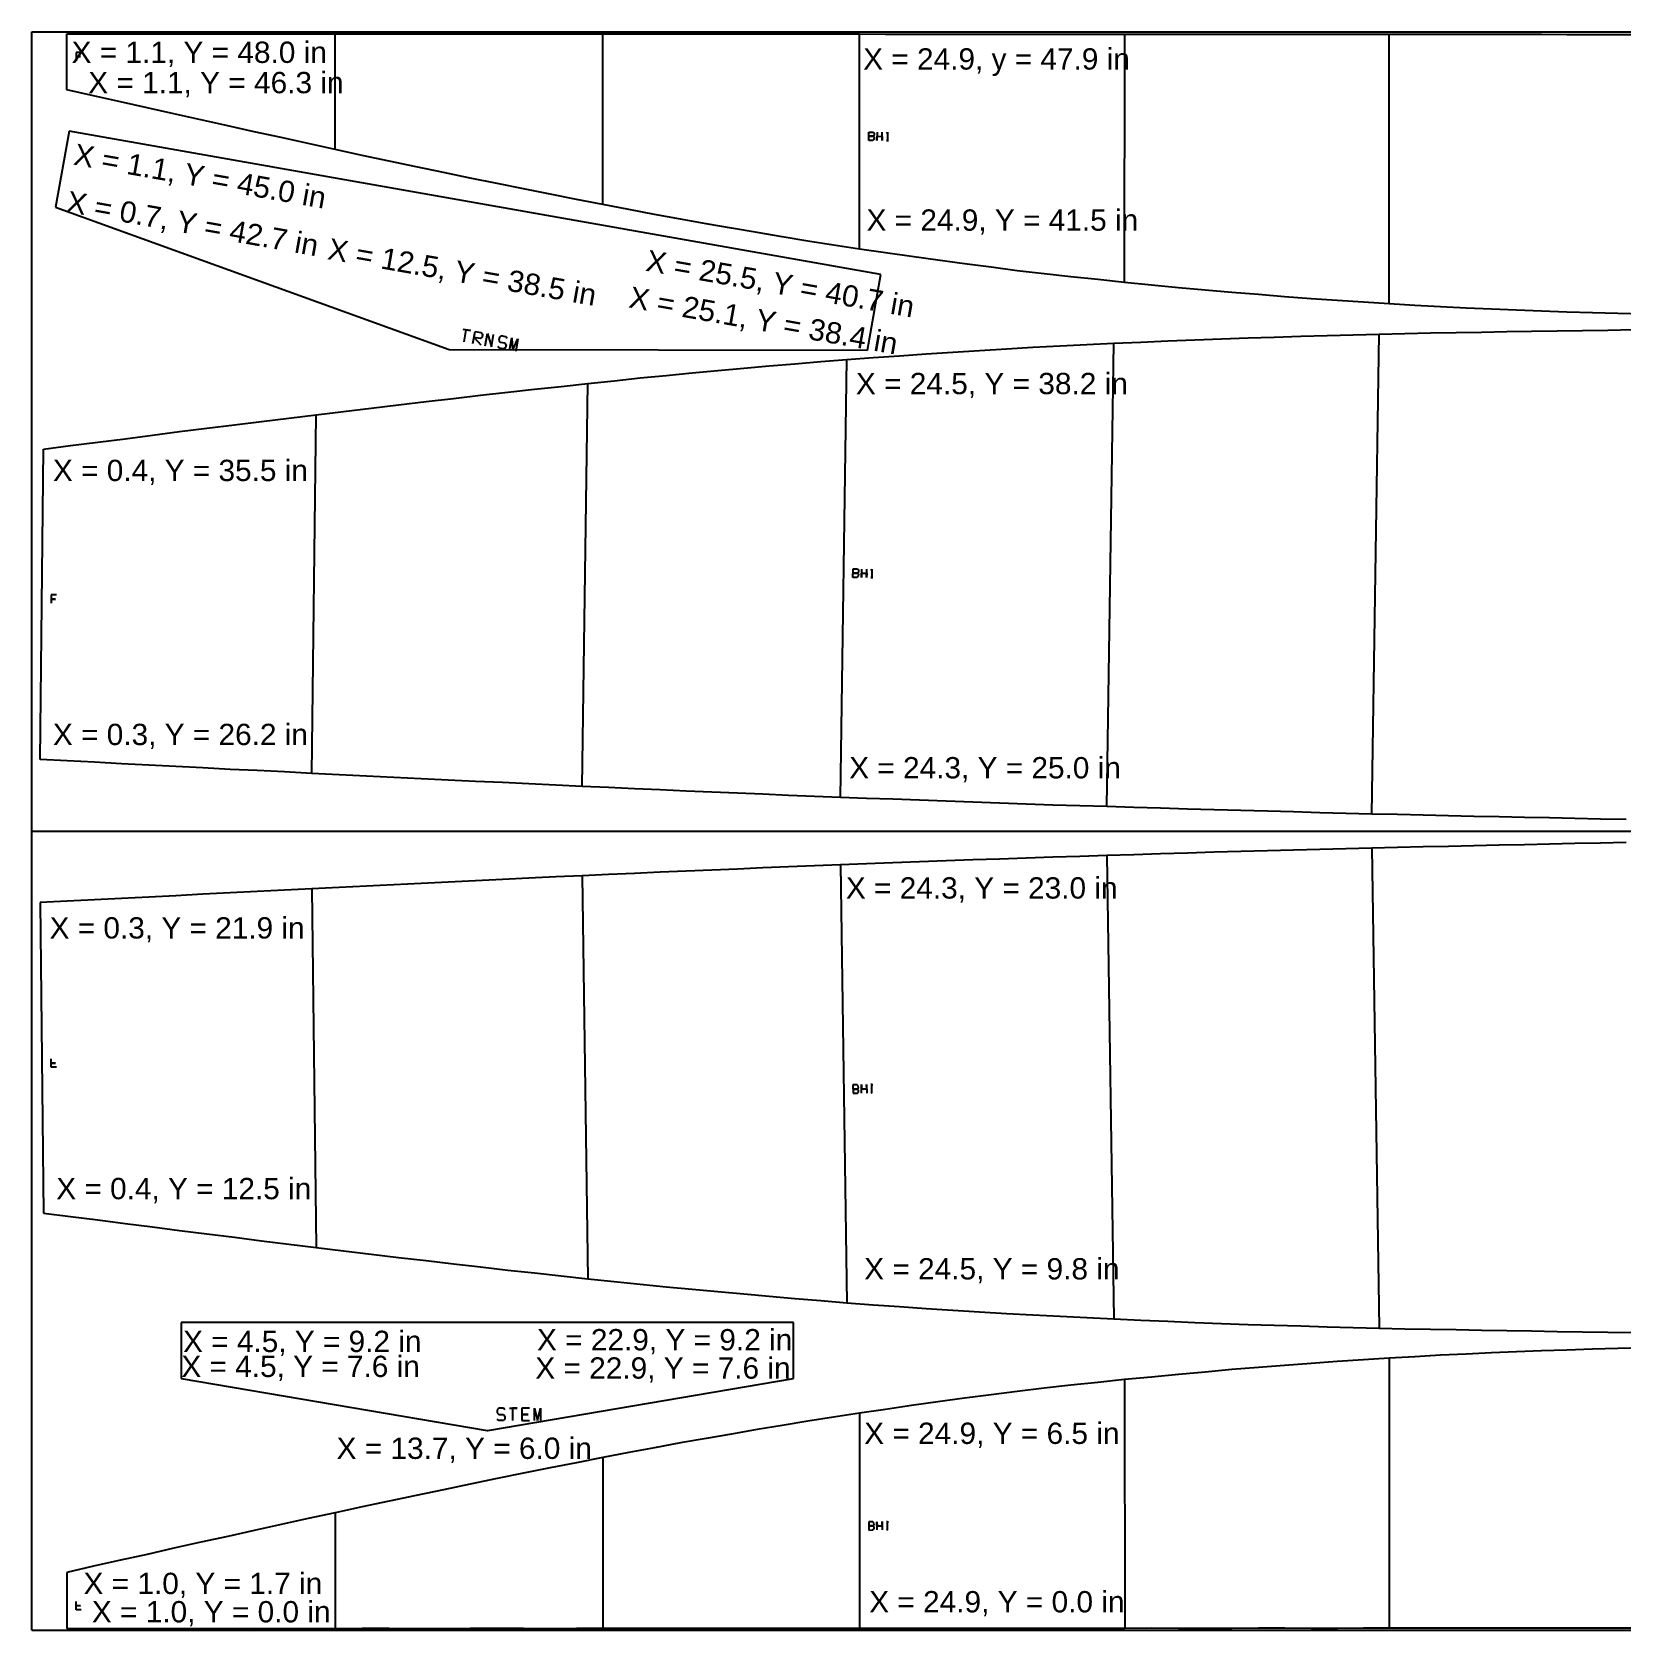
# Model space of a CAD drawing. Extents: x 197 to 418, y 37 to 156.
# Drawn here: x 197.95 to 245.69, y 108.31 to 156.31 of the extents above; entities that cross this region are included whole.
import ezdxf
from ezdxf.enums import TextEntityAlignment as Align

# ---------------------------------------------------------------- set-up
doc = ezdxf.new("R2010")
doc.units = 0
doc.styles.get("Standard").update_dxf_attribs({"font": 'ARIAL.SHX'})

msp = doc.modelspace()

# ---------------------------------------------------------------- linework, layer by layer
at = {"color": 7, "linetype": 'Continuous'}
for p, q in [((197.95, 156.31), (293.95, 156.31)), ((197.95, 108.31), (197.95, 156.31)), ((197.95, 132.31), (293.95, 132.31)), ((197.95, 108.31), (293.95, 108.31))]:
    msp.add_line(p, q, dxfattribs=at)
for p, q in [((199, 154.57), (199, 156.25)), ((199, 154.57), (199, 156.25)), ((199, 156.25), (199, 156.25)), ((199, 156.25), (199.8, 156.25)), ((199.8, 156.25), (200.6, 156.25)), ((200.6, 156.25), (201.41, 156.25)), ((201.41, 156.25), (202.21, 156.25)), ((202.21, 156.25), (203.02, 156.25)), ((203.02, 156.25), (203.83, 156.25)), ((203.83, 156.25), (204.63, 156.25)), ((204.63, 156.25), (205.44, 156.25)), ((205.44, 156.25), (206.25, 156.25)), ((206.25, 156.25), (207.06, 156.25)), ((207.06, 152.78), (207.06, 156.25)), ((207.06, 156.25), (207.06, 156.25)), ((207.06, 156.25), (207.06, 156.25)), ((207.06, 156.25), (207.87, 156.25)), ((207.87, 156.25), (208.68, 156.25)), ((208.68, 156.25), (209.5, 156.25)), ((209.5, 156.25), (210.31, 156.25)), ((210.31, 156.25), (211.11, 156.25)), ((211.11, 156.25), (211.92, 156.25)), ((211.92, 156.25), (212.72, 156.25)), ((212.72, 156.25), (213.52, 156.25)), ((213.52, 156.25), (214.31, 156.25)), ((214.31, 156.25), (215.1, 156.25)), ((215.1, 151.13), (215.1, 156.25)), ((215.1, 156.25), (215.1, 156.25)), ((215.1, 156.25), (215.1, 156.25)), ((215.1, 156.25), (215.88, 156.25)), ((215.88, 156.25), (216.66, 156.25)), ((216.66, 156.25), (217.43, 156.25)), ((217.43, 156.25), (218.19, 156.25)), ((218.19, 156.25), (218.96, 156.25)), ((218.96, 156.25), (219.73, 156.25)), ((219.73, 156.25), (220.49, 156.25)), ((220.49, 156.25), (221.26, 156.25)), ((221.26, 156.25), (222.03, 156.25)), ((222.03, 156.25), (222.81, 156.25)), ((222.81, 156.25), (222.81, 156.25)), ((222.81, 156.25), (222.81, 156.25)), ((222.81, 156.25), (223.59, 156.24)), ((222.81, 149.79), (222.81, 156.24)), ((223.59, 156.24), (224.37, 156.24)), ((224.37, 156.24), (225.16, 156.24)), ((225.16, 156.24), (225.96, 156.24)), ((225.96, 156.24), (226.76, 156.24)), ((226.76, 156.24), (227.56, 156.24)), ((227.56, 156.24), (228.36, 156.24)), ((228.36, 156.24), (229.17, 156.24)), ((229.17, 156.24), (229.97, 156.24)), ((229.97, 156.24), (230.78, 156.24)), ((230.77, 148.78), (230.78, 156.24)), ((230.78, 156.24), (230.78, 156.24)), ((230.78, 156.24), (230.78, 156.24)), ((230.78, 156.24), (231.58, 156.24)), ((231.58, 156.24), (232.39, 156.24)), ((232.39, 156.24), (233.19, 156.24)), ((233.19, 156.24), (233.99, 156.24)), ((233.99, 156.24), (234.79, 156.24)), ((234.79, 156.24), (235.59, 156.24)), ((235.59, 156.24), (236.38, 156.24)), ((236.38, 156.24), (237.17, 156.24)), ((237.17, 156.24), (237.95, 156.24)), ((237.95, 156.24), (238.72, 156.24)), ((238.72, 148.14), (238.72, 156.24)), ((238.72, 156.24), (238.72, 156.24)), ((238.72, 156.24), (238.72, 156.24)), ((238.72, 156.24), (239.5, 156.24)), ((239.5, 156.24), (240.26, 156.24)), ((240.26, 156.24), (241.03, 156.24)), ((241.03, 156.24), (241.78, 156.24)), ((241.78, 156.24), (242.55, 156.24)), ((242.55, 156.24), (243.31, 156.24)), ((243.31, 156.24), (244.06, 156.23)), ((244.06, 156.23), (244.83, 156.23)), ((244.83, 156.23), (245.6, 156.23)), ((245.6, 156.23), (246.36, 156.23)), ((199.43, 155.69), (199.28, 155.69)), ((199.28, 155.69), (199.28, 155.57)), ((199.28, 155.57), (199.41, 155.57)), ((199.41, 155.57), (199.28, 155.57)), ((199.28, 155.57), (199.28, 155.44)), ((199.8, 154.39), (199, 154.57)), ((199, 154.57), (199, 154.57)), ((200.61, 154.21), (199.8, 154.39)), ((201.41, 154.03), (200.61, 154.21)), ((202.21, 153.85), (201.41, 154.03)), ((203.02, 153.67), (202.21, 153.85)), ((203.83, 153.49), (203.02, 153.67)), ((199.07, 153.33), (198.66, 151.05)), ((211.26, 151.18), (199.07, 153.33)), ((204.63, 153.31), (203.83, 153.49)), ((205.44, 153.14), (204.63, 153.31)), ((206.25, 152.96), (205.44, 153.14)), ((223.09, 153.05), (223.09, 153.3)), ((223.09, 153.3), (223.21, 153.3)), ((223.21, 153.18), (223.09, 153.18)), ((223.09, 153.18), (223.21, 153.18)), ((223.21, 153.3), (223.25, 153.27)), ((223.25, 153.21), (223.21, 153.18)), ((223.21, 153.18), (223.25, 153.15)), ((223.25, 153.15), (223.24, 153.08)), ((223.25, 153.27), (223.25, 153.21)), ((223.34, 153.3), (223.33, 153.05)), ((223.33, 153.05), (223.34, 153.18)), ((223.34, 153.18), (223.49, 153.17)), ((223.49, 153.05), (223.49, 153.3)), ((223.49, 153.17), (223.49, 153.05)), ((223.62, 153.27), (223.65, 153.3)), ((223.65, 153.3), (223.65, 153.05)), ((207.06, 152.78), (206.25, 152.96)), ((207.87, 152.6), (207.06, 152.78)), ((207.06, 152.78), (207.06, 152.78)), ((207.06, 152.78), (207.06, 152.78)), ((223.21, 153.05), (223.09, 153.05)), ((223.24, 153.08), (223.21, 153.05)), ((223.65, 153.05), (223.62, 153.05)), ((223.62, 153.05), (223.68, 153.05)), ((208.68, 152.43), (207.87, 152.6)), ((209.49, 152.26), (208.68, 152.43)), ((210.31, 152.09), (209.49, 152.26)), ((211.11, 151.92), (210.31, 152.09)), ((211.92, 151.76), (211.11, 151.92)), ((212.72, 151.6), (211.92, 151.76)), ((213.52, 151.44), (212.72, 151.6)), ((214.31, 151.28), (213.52, 151.44)), ((215.1, 151.13), (214.31, 151.28)), ((198.66, 151.05), (210.48, 146.77)), ((223.45, 149.03), (211.26, 151.18)), ((211.26, 151.18), (211.26, 151.18)), ((211.26, 151.18), (211.26, 151.18)), ((215.88, 150.98), (215.1, 151.13)), ((215.1, 151.13), (215.1, 151.13)), ((215.1, 151.13), (215.1, 151.13)), ((216.65, 150.83), (215.88, 150.98)), ((217.43, 150.69), (216.65, 150.83)), ((218.2, 150.55), (217.43, 150.69)), ((218.96, 150.42), (218.2, 150.55)), ((219.73, 150.29), (218.96, 150.42)), ((220.49, 150.16), (219.73, 150.29)), ((221.26, 150.03), (220.49, 150.16)), ((222.03, 149.91), (221.26, 150.03)), ((222.81, 149.79), (222.03, 149.91)), ((223.59, 149.68), (222.81, 149.79)), ((222.81, 149.79), (222.81, 149.79)), ((222.81, 149.79), (222.81, 149.79)), ((224.37, 149.57), (223.59, 149.68)), ((225.16, 149.46), (224.37, 149.57)), ((225.96, 149.35), (225.16, 149.46)), ((226.76, 149.25), (225.96, 149.35)), ((223.05, 146.75), (223.45, 149.03)), ((227.55, 149.14), (226.76, 149.25)), ((228.36, 149.05), (227.55, 149.14)), ((229.16, 148.96), (228.36, 149.05)), ((229.97, 148.87), (229.16, 148.96)), ((230.77, 148.78), (229.97, 148.87)), ((231.58, 148.7), (230.77, 148.78)), ((230.77, 148.78), (230.77, 148.78)), ((230.77, 148.78), (230.77, 148.78)), ((232.39, 148.62), (231.58, 148.7)), ((233.19, 148.55), (232.39, 148.62)), ((233.99, 148.48), (233.19, 148.55)), ((234.79, 148.42), (233.99, 148.48)), ((235.58, 148.35), (234.79, 148.42)), ((236.38, 148.29), (235.58, 148.35)), ((237.16, 148.24), (236.38, 148.29)), ((237.95, 148.19), (237.16, 148.24)), ((238.72, 148.14), (237.95, 148.19)), ((239.49, 148.09), (238.72, 148.14)), ((238.72, 148.14), (238.72, 148.14)), ((238.72, 148.14), (238.72, 148.14)), ((240.26, 148.05), (239.49, 148.09)), ((241.03, 148.01), (240.26, 148.05)), ((241.79, 147.98), (241.03, 148.01)), ((242.54, 147.95), (241.79, 147.98)), ((243.3, 147.92), (242.54, 147.95)), ((244.06, 147.89), (243.3, 147.92)), ((244.83, 147.87), (244.06, 147.89)), ((245.59, 147.85), (244.83, 147.87)), ((246.36, 147.83), (245.59, 147.85)), ((210.89, 147.38), (211.12, 147.34)), ((210.98, 147.36), (210.92, 147)), ((211.12, 147.34), (210.98, 147.36)), ((245.29, 147.35), (246.06, 147.37)), ((211.19, 146.95), (211.26, 147.31)), ((211.41, 147.1), (211.23, 147.13)), ((211.23, 147.13), (211.43, 146.91)), ((211.26, 147.31), (211.44, 147.28)), ((211.47, 147.14), (211.41, 147.1)), ((211.44, 147.28), (211.48, 147.23)), ((211.48, 147.23), (211.47, 147.14)), ((211.56, 146.88), (211.63, 147.25)), ((211.63, 147.25), (211.75, 146.85)), ((211.75, 146.85), (211.81, 147.22)), ((211.99, 147.14), (211.97, 147.05)), ((211.97, 147.05), (212.01, 146.99)), ((212.04, 147.18), (211.99, 147.14)), ((212.01, 146.99), (212.15, 146.97)), ((212.18, 147.15), (212.04, 147.18)), ((212.15, 146.97), (212.19, 146.91)), ((212.19, 146.91), (212.17, 146.82)), ((212.22, 147.1), (212.18, 147.15)), ((212.3, 146.75), (212.37, 147.12)), ((212.37, 147.12), (212.39, 146.74)), ((212.39, 146.74), (212.55, 147.09)), ((212.55, 147.09), (212.49, 146.72)), ((228.02, 146.84), (228.84, 146.88)), ((228.84, 146.88), (229.64, 146.92)), ((229.64, 146.92), (230.45, 146.96)), ((230.24, 133.05), (230.45, 146.96)), ((230.45, 146.96), (231.26, 146.99)), ((230.45, 146.96), (230.45, 146.96)), ((230.45, 146.96), (230.45, 146.96)), ((231.26, 146.99), (232.07, 147.03)), ((232.07, 147.03), (232.88, 147.06)), ((232.88, 147.06), (233.68, 147.09)), ((233.68, 147.09), (234.48, 147.12)), ((234.48, 147.12), (235.27, 147.14)), ((235.27, 147.14), (236.07, 147.17)), ((236.07, 147.17), (236.86, 147.19)), ((236.86, 147.19), (237.64, 147.21)), ((237.64, 147.21), (238.42, 147.23)), ((238.2, 132.82), (238.42, 147.23)), ((238.42, 147.23), (239.19, 147.25)), ((238.42, 147.23), (238.42, 147.23)), ((238.42, 147.23), (238.42, 147.23)), ((239.19, 147.25), (239.96, 147.27)), ((239.96, 147.27), (240.73, 147.28)), ((240.73, 147.28), (241.49, 147.29)), ((241.49, 147.29), (242.25, 147.31)), ((242.25, 147.31), (243, 147.32)), ((243, 147.32), (243.77, 147.33)), ((243.77, 147.33), (244.53, 147.34)), ((244.53, 147.34), (245.29, 147.35)), ((210.48, 146.77), (223.05, 146.75)), ((210.48, 146.77), (210.48, 146.77)), ((210.48, 146.77), (210.48, 146.77)), ((211.98, 146.81), (211.94, 146.86)), ((212.12, 146.79), (211.98, 146.81)), ((212.17, 146.82), (212.12, 146.79)), ((220.87, 146.34), (221.65, 146.41)), ((221.65, 146.41), (222.43, 146.47)), ((222.24, 133.32), (222.43, 146.47)), ((222.43, 146.47), (223.22, 146.53)), ((222.43, 146.47), (222.43, 146.47)), ((222.43, 146.47), (222.43, 146.47)), ((223.22, 146.53), (224.01, 146.58)), ((224.01, 146.58), (224.81, 146.64)), ((224.81, 146.64), (225.61, 146.69)), ((225.61, 146.69), (226.41, 146.74)), ((226.41, 146.74), (227.22, 146.79)), ((227.22, 146.79), (228.02, 146.84)), ((215.44, 145.83), (216.22, 145.92)), ((216.22, 145.92), (217, 145.99)), ((217, 145.99), (217.78, 146.07)), ((217.78, 146.07), (218.55, 146.14)), ((218.55, 146.14), (219.33, 146.21)), ((219.33, 146.21), (220.1, 146.28)), ((220.1, 146.28), (220.87, 146.34)), ((211.42, 145.4), (212.24, 145.49)), ((212.24, 145.49), (213.05, 145.58)), ((213.05, 145.58), (213.85, 145.66)), ((213.85, 145.66), (214.65, 145.75)), ((214.48, 133.65), (214.65, 145.75)), ((214.65, 145.75), (215.44, 145.83)), ((214.65, 145.75), (214.65, 145.75)), ((214.65, 145.75), (214.65, 145.75)), ((207.31, 144.91), (208.14, 145.01)), ((208.14, 145.01), (208.96, 145.11)), ((208.96, 145.11), (209.79, 145.21)), ((209.79, 145.21), (210.61, 145.3)), ((210.61, 145.3), (211.42, 145.4)), ((203.2, 144.41), (204.03, 144.51)), ((204.03, 144.51), (204.85, 144.61)), ((204.85, 144.61), (205.67, 144.71)), ((205.67, 144.71), (206.49, 144.81)), ((206.36, 134.04), (206.49, 144.81)), ((206.49, 144.81), (207.31, 144.91)), ((206.49, 144.81), (206.49, 144.81)), ((206.49, 144.81), (206.49, 144.81)), ((199.93, 143.99), (200.75, 144.09)), ((200.75, 144.09), (201.57, 144.2)), ((201.57, 144.2), (202.38, 144.31)), ((202.38, 144.31), (203.2, 144.41)), ((198.2, 134.46), (198.3, 143.78)), ((198.2, 134.46), (198.3, 143.78)), ((198.3, 143.78), (199.11, 143.89)), ((198.3, 143.78), (198.3, 143.78)), ((199.11, 143.89), (199.93, 143.99)), ((222.61, 139.92), (222.62, 140.18)), ((222.62, 140.18), (222.75, 140.18)), ((222.75, 140.18), (222.78, 140.15)), ((222.87, 140.17), (222.87, 139.92)), ((223.02, 139.92), (223.03, 140.17)), ((223.15, 140.14), (223.18, 140.17)), ((223.18, 140.17), (223.18, 139.92)), ((222.74, 139.92), (222.61, 139.92)), ((222.75, 140.05), (222.62, 140.05)), ((222.62, 140.05), (222.75, 140.05)), ((222.77, 139.96), (222.74, 139.92)), ((222.78, 140.08), (222.75, 140.05)), ((222.75, 140.05), (222.78, 140.02)), ((222.78, 140.02), (222.77, 139.96)), ((222.78, 140.15), (222.78, 140.08)), ((222.87, 139.92), (222.87, 140.05)), ((222.87, 140.05), (223.03, 140.05)), ((223.03, 140.05), (223.02, 139.92)), ((223.18, 139.92), (223.15, 139.92)), ((223.15, 139.92), (223.21, 139.92)), ((198.69, 139.4), (198.53, 139.4)), ((198.53, 139.4), (198.53, 139.27)), ((198.53, 139.27), (198.66, 139.27)), ((198.66, 139.27), (198.53, 139.27)), ((198.53, 139.27), (198.53, 139.15)), ((199.01, 134.42), (198.2, 134.46)), ((198.2, 134.46), (198.2, 134.46)), ((199.83, 134.38), (199.01, 134.42)), ((200.64, 134.33), (199.83, 134.38)), ((201.46, 134.29), (200.64, 134.33)), ((202.27, 134.25), (201.46, 134.29)), ((203.08, 134.21), (202.27, 134.25)), ((203.9, 134.16), (203.08, 134.21)), ((204.72, 134.13), (203.9, 134.16)), ((205.54, 134.09), (204.72, 134.13)), ((206.36, 134.04), (205.54, 134.09)), ((207.18, 134), (206.36, 134.04)), ((206.36, 134.04), (206.36, 134.04)), ((206.36, 134.04), (206.36, 134.04)), ((208, 133.96), (207.18, 134)), ((208.82, 133.92), (208, 133.96)), ((209.64, 133.88), (208.82, 133.92)), ((210.45, 133.84), (209.64, 133.88)), ((211.27, 133.8), (210.45, 133.84)), ((212.08, 133.77), (211.27, 133.8)), ((212.88, 133.73), (212.08, 133.77)), ((213.69, 133.69), (212.88, 133.73)), ((214.48, 133.65), (213.69, 133.69)), ((215.27, 133.62), (214.48, 133.65)), ((214.48, 133.65), (214.48, 133.65)), ((214.48, 133.65), (214.48, 133.65)), ((216.05, 133.58), (215.27, 133.62)), ((216.82, 133.55), (216.05, 133.58)), ((217.6, 133.51), (216.82, 133.55)), ((218.37, 133.48), (217.6, 133.51)), ((219.14, 133.45), (218.37, 133.48)), ((219.91, 133.42), (219.14, 133.45)), ((220.68, 133.38), (219.91, 133.42)), ((221.46, 133.35), (220.68, 133.38)), ((222.24, 133.32), (221.46, 133.35)), ((223.02, 133.29), (222.24, 133.32)), ((222.24, 133.32), (222.24, 133.32)), ((222.24, 133.32), (222.24, 133.32)), ((223.81, 133.27), (223.02, 133.29)), ((224.61, 133.24), (223.81, 133.27)), ((225.41, 133.21), (224.61, 133.24)), ((226.21, 133.18), (225.41, 133.21)), ((227.01, 133.15), (226.21, 133.18)), ((227.82, 133.12), (227.01, 133.15)), ((228.62, 133.09), (227.82, 133.12)), ((229.43, 133.07), (228.62, 133.09)), ((230.24, 133.05), (229.43, 133.07)), ((231.05, 133.02), (230.24, 133.05)), ((230.24, 133.05), (230.24, 133.05)), ((230.24, 133.05), (230.24, 133.05)), ((231.85, 133), (231.05, 133.02)), ((232.66, 132.97), (231.85, 133)), ((233.46, 132.95), (232.66, 132.97)), ((234.26, 132.93), (233.46, 132.95)), ((235.06, 132.91), (234.26, 132.93)), ((235.85, 132.89), (235.06, 132.91)), ((236.64, 132.86), (235.85, 132.89)), ((237.42, 132.84), (236.64, 132.86)), ((238.2, 132.82), (237.42, 132.84)), ((238.97, 132.81), (238.2, 132.82)), ((238.2, 132.82), (238.2, 132.82)), ((238.2, 132.82), (238.2, 132.82)), ((239.74, 132.79), (238.97, 132.81)), ((240.5, 132.77), (239.74, 132.79)), ((241.26, 132.75), (240.5, 132.77)), ((242.02, 132.74), (241.26, 132.75)), ((242.78, 132.72), (242.02, 132.74)), ((243.54, 132.71), (242.78, 132.72)), ((244.3, 132.69), (243.54, 132.71)), ((245.07, 132.67), (244.3, 132.69)), ((245.84, 132.66), (245.07, 132.67)), ((228.62, 131.52), (227.82, 131.49)), ((229.43, 131.54), (228.62, 131.52)), ((230.24, 131.57), (229.43, 131.54)), ((231.05, 131.59), (230.24, 131.57)), ((230.24, 131.57), (230.45, 117.66)), ((230.24, 131.57), (230.24, 131.57)), ((230.24, 131.57), (230.24, 131.57)), ((231.85, 131.62), (231.05, 131.59)), ((232.66, 131.64), (231.85, 131.62)), ((233.46, 131.67), (232.66, 131.64)), ((234.26, 131.69), (233.46, 131.67)), ((235.06, 131.71), (234.26, 131.69)), ((235.85, 131.73), (235.06, 131.71)), ((236.64, 131.75), (235.85, 131.73)), ((237.42, 131.77), (236.64, 131.75)), ((238.2, 131.79), (237.42, 131.77)), ((238.97, 131.81), (238.2, 131.79)), ((238.2, 131.79), (238.42, 117.39)), ((238.2, 131.79), (238.2, 131.79)), ((238.2, 131.79), (238.2, 131.79)), ((239.74, 131.83), (238.97, 131.81)), ((240.5, 131.84), (239.74, 131.83)), ((241.26, 131.86), (240.5, 131.84)), ((242.02, 131.88), (241.26, 131.86)), ((242.78, 131.89), (242.02, 131.88)), ((243.54, 131.91), (242.78, 131.89)), ((244.3, 131.93), (243.54, 131.91)), ((245.07, 131.94), (244.3, 131.93)), ((245.84, 131.96), (245.07, 131.94)), ((216.82, 131.07), (216.05, 131.03)), ((217.6, 131.1), (216.82, 131.07)), ((218.37, 131.13), (217.6, 131.1)), ((219.14, 131.16), (218.37, 131.13)), ((219.91, 131.2), (219.14, 131.16)), ((220.68, 131.23), (219.91, 131.2)), ((221.46, 131.26), (220.68, 131.23)), ((222.24, 131.29), (221.46, 131.26)), ((223.02, 131.32), (222.24, 131.29)), ((222.24, 131.29), (222.43, 118.14)), ((222.24, 131.29), (222.24, 131.29)), ((222.24, 131.29), (222.24, 131.29)), ((223.81, 131.35), (223.02, 131.32)), ((224.61, 131.38), (223.81, 131.35)), ((225.41, 131.41), (224.61, 131.38)), ((226.21, 131.44), (225.41, 131.41)), ((227.01, 131.46), (226.21, 131.44)), ((227.82, 131.49), (227.01, 131.46)), ((206.36, 130.57), (205.54, 130.53)), ((207.18, 130.61), (206.36, 130.57)), ((206.36, 130.57), (206.49, 119.8)), ((206.36, 130.57), (206.36, 130.57)), ((206.36, 130.57), (206.36, 130.57)), ((208, 130.65), (207.18, 130.61)), ((208.82, 130.69), (208, 130.65)), ((209.64, 130.73), (208.82, 130.69)), ((210.45, 130.77), (209.64, 130.73)), ((211.27, 130.81), (210.45, 130.77)), ((212.08, 130.85), (211.27, 130.81)), ((212.88, 130.89), (212.08, 130.85)), ((213.69, 130.93), (212.88, 130.89)), ((214.48, 130.96), (213.69, 130.93)), ((215.27, 131), (214.48, 130.96)), ((214.48, 130.96), (214.65, 118.86)), ((214.48, 130.96), (214.48, 130.96)), ((214.48, 130.96), (214.48, 130.96)), ((216.05, 131.03), (215.27, 131)), ((199.01, 130.2), (198.2, 130.16)), ((198.2, 130.16), (198.2, 130.15)), ((198.2, 130.15), (198.3, 120.83)), ((198.2, 130.15), (198.3, 120.83)), ((199.83, 130.24), (199.01, 130.2)), ((200.64, 130.28), (199.83, 130.24)), ((201.46, 130.32), (200.64, 130.28)), ((202.27, 130.36), (201.46, 130.32)), ((203.08, 130.41), (202.27, 130.36)), ((203.9, 130.45), (203.08, 130.41)), ((204.72, 130.49), (203.9, 130.45)), ((205.54, 130.53), (204.72, 130.49)), ((198.53, 125.34), (198.53, 125.47)), ((198.53, 125.22), (198.53, 125.34)), ((198.53, 125.34), (198.66, 125.34)), ((198.66, 125.34), (198.53, 125.34)), ((198.69, 125.22), (198.53, 125.22)), ((222.61, 124.69), (222.62, 124.44)), ((222.74, 124.69), (222.61, 124.69)), ((222.75, 124.56), (222.62, 124.56)), ((222.62, 124.56), (222.75, 124.56)), ((222.62, 124.44), (222.75, 124.44)), ((222.77, 124.66), (222.74, 124.69)), ((222.75, 124.56), (222.78, 124.6)), ((222.78, 124.53), (222.75, 124.56)), ((222.75, 124.44), (222.78, 124.47)), ((222.78, 124.6), (222.77, 124.66)), ((222.78, 124.47), (222.78, 124.53)), ((222.87, 124.44), (222.87, 124.7)), ((222.87, 124.7), (222.87, 124.57)), ((222.87, 124.57), (223.03, 124.57)), ((223.03, 124.57), (223.02, 124.7)), ((223.02, 124.7), (223.03, 124.44)), ((223.18, 124.7), (223.15, 124.7)), ((223.15, 124.7), (223.21, 124.7)), ((223.15, 124.47), (223.18, 124.44)), ((223.18, 124.44), (223.18, 124.7)), ((198.3, 120.83), (198.3, 120.83)), ((198.3, 120.83), (199.11, 120.73)), ((199.11, 120.73), (199.93, 120.63)), ((199.93, 120.63), (200.75, 120.52)), ((200.75, 120.52), (201.57, 120.42)), ((201.57, 120.42), (202.38, 120.31)), ((202.38, 120.31), (203.2, 120.21)), ((203.2, 120.21), (204.03, 120.11)), ((204.03, 120.11), (204.85, 120)), ((204.85, 120), (205.67, 119.9)), ((205.67, 119.9), (206.49, 119.8)), ((206.49, 119.8), (206.49, 119.8)), ((206.49, 119.8), (206.49, 119.8)), ((206.49, 119.8), (207.31, 119.7)), ((207.31, 119.7), (208.14, 119.6)), ((208.14, 119.6), (208.96, 119.5)), ((208.96, 119.5), (209.79, 119.41)), ((209.79, 119.41), (210.61, 119.31)), ((210.61, 119.31), (211.42, 119.22)), ((211.42, 119.22), (212.24, 119.12)), ((212.24, 119.12), (213.05, 119.04)), ((213.05, 119.04), (213.85, 118.95)), ((213.85, 118.95), (214.65, 118.86)), ((214.65, 118.86), (214.65, 118.86)), ((214.65, 118.86), (214.65, 118.86)), ((214.65, 118.86), (215.44, 118.78)), ((215.44, 118.78), (216.22, 118.7)), ((216.22, 118.7), (217, 118.62)), ((217, 118.62), (217.78, 118.55)), ((217.78, 118.55), (218.55, 118.48)), ((218.55, 118.48), (219.33, 118.41)), ((219.33, 118.41), (220.1, 118.34)), ((220.1, 118.34), (220.87, 118.27)), ((220.87, 118.27), (221.65, 118.21)), ((221.65, 118.21), (222.43, 118.14)), ((222.43, 118.14), (222.43, 118.14)), ((222.43, 118.14), (222.43, 118.14)), ((222.43, 118.14), (223.22, 118.08)), ((223.22, 118.08), (224.01, 118.03)), ((224.01, 118.03), (224.81, 117.97)), ((224.81, 117.97), (225.61, 117.92)), ((225.61, 117.92), (226.41, 117.87)), ((226.41, 117.87), (227.22, 117.82)), ((227.22, 117.82), (228.02, 117.78)), ((228.02, 117.78), (228.84, 117.74)), ((228.84, 117.74), (229.64, 117.7)), ((229.64, 117.7), (230.45, 117.66)), ((230.45, 117.66), (230.45, 117.66)), ((230.45, 117.66), (230.45, 117.66)), ((230.45, 117.66), (231.26, 117.62)), ((231.26, 117.62), (232.07, 117.59)), ((211.62, 117.55), (202.43, 117.55)), ((202.43, 117.55), (202.43, 115.87)), ((211.64, 117.55), (211.62, 117.55)), ((220.83, 117.55), (211.64, 117.55)), ((220.83, 115.87), (220.83, 117.55)), ((232.07, 117.59), (232.88, 117.55)), ((232.88, 117.55), (233.68, 117.52)), ((233.68, 117.52), (234.48, 117.49)), ((234.48, 117.49), (235.27, 117.47)), ((235.27, 117.47), (236.07, 117.45)), ((236.07, 117.45), (236.86, 117.42)), ((236.86, 117.42), (237.64, 117.4)), ((237.64, 117.4), (238.42, 117.38)), ((238.42, 117.38), (238.42, 117.38)), ((238.42, 117.38), (238.42, 117.38)), ((238.42, 117.38), (239.19, 117.36)), ((239.19, 117.36), (239.96, 117.35)), ((239.96, 117.35), (240.73, 117.34)), ((240.73, 117.34), (241.49, 117.32)), ((241.49, 117.32), (242.25, 117.31)), ((242.25, 117.31), (243, 117.3)), ((243, 117.3), (243.77, 117.28)), ((243.77, 117.28), (244.53, 117.27)), ((244.53, 117.27), (245.29, 117.26)), ((245.29, 117.26), (246.06, 117.25)), ((241.79, 116.64), (241.03, 116.6)), ((242.54, 116.67), (241.79, 116.64)), ((243.3, 116.7), (242.54, 116.67)), ((244.06, 116.72), (243.3, 116.7)), ((244.83, 116.75), (244.06, 116.72)), ((245.59, 116.77), (244.83, 116.75)), ((246.36, 116.79), (245.59, 116.77)), ((234.79, 116.2), (233.99, 116.14)), ((235.58, 116.26), (234.79, 116.2)), ((236.38, 116.32), (235.58, 116.26)), ((237.16, 116.38), (236.38, 116.32)), ((237.95, 116.43), (237.16, 116.38)), ((238.72, 116.48), (237.95, 116.43)), ((239.49, 116.52), (238.72, 116.48)), ((238.72, 116.48), (238.72, 108.38)), ((238.72, 116.48), (238.72, 116.48)), ((238.72, 116.48), (238.72, 116.48)), ((240.26, 116.57), (239.49, 116.52)), ((241.03, 116.6), (240.26, 116.57)), ((202.43, 115.87), (211.62, 114.3)), ((211.64, 114.3), (220.83, 115.87)), ((229.97, 115.75), (229.16, 115.66)), ((230.77, 115.84), (229.97, 115.75)), ((231.58, 115.91), (230.77, 115.84)), ((230.77, 115.84), (230.78, 108.37)), ((230.77, 115.84), (230.77, 115.84)), ((230.77, 115.84), (230.77, 115.84)), ((232.39, 115.99), (231.58, 115.91)), ((233.19, 116.06), (232.39, 115.99)), ((233.99, 116.14), (233.19, 116.06)), ((225.96, 115.27), (225.16, 115.16)), ((226.76, 115.37), (225.96, 115.27)), ((227.55, 115.47), (226.76, 115.37)), ((228.36, 115.57), (227.55, 115.47)), ((229.16, 115.66), (228.36, 115.57)), ((211.97, 114.97), (211.92, 114.92)), ((211.92, 114.92), (211.92, 114.83)), ((211.92, 114.83), (211.97, 114.78)), ((212.11, 114.97), (211.97, 114.97)), ((211.97, 114.78), (212.11, 114.78)), ((212.15, 114.92), (212.11, 114.97)), ((212.11, 114.78), (212.15, 114.73)), ((212.15, 114.73), (212.15, 114.64)), ((212.3, 114.97), (212.53, 114.97)), ((212.53, 114.97), (212.39, 114.97)), ((212.39, 114.97), (212.39, 114.6)), ((212.9, 114.97), (212.67, 114.97)), ((212.67, 114.97), (212.67, 114.78)), ((212.67, 114.78), (212.86, 114.78)), ((212.86, 114.78), (212.67, 114.78)), ((212.67, 114.78), (212.67, 114.6)), ((213.05, 114.6), (213.05, 114.97)), ((213.05, 114.97), (213.14, 114.6)), ((213.14, 114.6), (213.23, 114.97)), ((213.23, 114.97), (213.23, 114.6)), ((222.81, 114.82), (222.03, 114.7)), ((223.59, 114.93), (222.81, 114.82)), ((222.81, 114.82), (222.81, 108.37)), ((222.81, 114.82), (222.81, 114.82)), ((222.81, 114.82), (222.81, 114.82)), ((224.37, 115.05), (223.59, 114.93)), ((225.16, 115.16), (224.37, 115.05)), ((211.62, 114.3), (211.64, 114.3)), ((211.97, 114.6), (211.92, 114.64)), ((212.11, 114.6), (211.97, 114.6)), ((212.15, 114.64), (212.11, 114.6)), ((212.67, 114.6), (212.9, 114.6)), ((219.73, 114.33), (218.96, 114.19)), ((220.49, 114.45), (219.73, 114.33)), ((221.26, 114.58), (220.49, 114.45)), ((222.03, 114.7), (221.26, 114.58)), ((216.65, 113.78), (215.88, 113.64)), ((217.43, 113.93), (216.65, 113.78)), ((218.2, 114.06), (217.43, 113.93)), ((218.96, 114.19), (218.2, 114.06)), ((214.31, 113.33), (213.52, 113.18)), ((215.1, 113.49), (214.31, 113.33)), ((215.88, 113.64), (215.1, 113.49)), ((215.1, 113.49), (215.1, 108.37)), ((215.1, 113.49), (215.1, 113.49)), ((215.1, 113.49), (215.1, 113.49)), ((211.92, 112.86), (211.11, 112.69)), ((212.72, 113.02), (211.92, 112.86)), ((213.52, 113.18), (212.72, 113.02)), ((209.49, 112.35), (208.68, 112.18)), ((210.31, 112.52), (209.49, 112.35)), ((211.11, 112.69), (210.31, 112.52)), ((207.87, 112.01), (207.06, 111.83)), ((208.68, 112.18), (207.87, 112.01)), ((205.44, 111.48), (204.63, 111.3)), ((206.25, 111.66), (205.44, 111.48)), ((207.06, 111.83), (206.25, 111.66)), ((207.06, 111.83), (207.06, 108.36)), ((207.06, 111.83), (207.06, 111.83)), ((207.06, 111.83), (207.06, 111.83)), ((223.09, 111.56), (223.09, 111.31)), ((223.21, 111.56), (223.09, 111.56)), ((223.21, 111.44), (223.09, 111.44)), ((223.09, 111.44), (223.21, 111.44)), ((223.24, 111.53), (223.21, 111.56)), ((223.21, 111.44), (223.25, 111.47)), ((223.25, 111.41), (223.21, 111.44)), ((223.25, 111.47), (223.24, 111.53)), ((223.25, 111.35), (223.25, 111.41)), ((223.34, 111.32), (223.33, 111.56)), ((223.33, 111.56), (223.34, 111.44)), ((223.34, 111.44), (223.49, 111.44)), ((223.49, 111.44), (223.49, 111.57)), ((223.49, 111.57), (223.49, 111.32)), ((223.65, 111.56), (223.62, 111.56)), ((223.62, 111.56), (223.68, 111.56)), ((223.65, 111.31), (223.65, 111.56)), ((203.02, 110.95), (202.21, 110.77)), ((203.83, 111.12), (203.02, 110.95)), ((204.63, 111.3), (203.83, 111.12)), ((223.09, 111.31), (223.21, 111.32)), ((223.21, 111.32), (223.25, 111.35)), ((223.62, 111.34), (223.65, 111.31)), ((200.61, 110.41), (199.8, 110.23)), ((201.41, 110.58), (200.61, 110.41)), ((202.21, 110.77), (201.41, 110.58)), ((199.8, 110.23), (199, 110.04)), ((199, 110.04), (199, 108.36)), ((199, 110.04), (199, 108.36)), ((199, 110.04), (199, 110.04)), ((199.28, 109.05), (199.28, 109.17)), ((199.28, 108.92), (199.28, 109.05)), ((199.28, 109.05), (199.41, 109.04)), ((199.41, 109.04), (199.28, 109.05)), ((199.43, 108.92), (199.28, 108.92)), ((199, 108.36), (199, 108.36)), ((199, 108.36), (199.8, 108.36)), ((199.8, 108.36), (200.6, 108.36)), ((200.6, 108.36), (201.41, 108.36)), ((201.41, 108.36), (202.21, 108.36)), ((202.21, 108.36), (203.02, 108.36)), ((203.02, 108.36), (203.83, 108.36)), ((203.83, 108.36), (204.63, 108.37)), ((204.63, 108.37), (205.44, 108.36)), ((205.44, 108.36), (206.25, 108.36)), ((206.25, 108.36), (207.06, 108.36)), ((207.06, 108.36), (207.87, 108.37)), ((207.06, 108.36), (207.06, 108.36)), ((207.06, 108.36), (207.06, 108.36)), ((207.87, 108.37), (208.68, 108.37)), ((208.68, 108.37), (209.5, 108.36)), ((209.5, 108.36), (210.31, 108.36)), ((210.31, 108.36), (211.11, 108.37)), ((211.11, 108.37), (211.92, 108.37)), ((211.92, 108.37), (212.72, 108.37)), ((212.72, 108.37), (213.52, 108.36)), ((213.52, 108.36), (214.31, 108.37)), ((214.31, 108.37), (215.1, 108.37)), ((215.1, 108.37), (215.1, 108.37)), ((215.1, 108.37), (215.1, 108.37)), ((215.1, 108.37), (215.88, 108.37)), ((215.88, 108.37), (216.66, 108.37)), ((216.66, 108.37), (217.43, 108.37)), ((217.43, 108.37), (218.19, 108.37)), ((218.19, 108.37), (218.96, 108.37)), ((218.96, 108.37), (219.73, 108.37)), ((219.73, 108.37), (220.49, 108.37)), ((220.49, 108.37), (221.26, 108.37)), ((221.26, 108.37), (222.03, 108.37)), ((222.03, 108.37), (222.81, 108.37)), ((222.81, 108.37), (222.81, 108.37)), ((222.81, 108.37), (222.81, 108.37)), ((222.81, 108.37), (223.59, 108.37)), ((223.59, 108.37), (224.37, 108.37)), ((224.37, 108.37), (225.16, 108.37)), ((225.16, 108.37), (225.96, 108.37)), ((225.96, 108.37), (226.76, 108.37)), ((226.76, 108.37), (227.56, 108.37)), ((227.56, 108.37), (228.36, 108.37)), ((228.36, 108.37), (229.17, 108.37)), ((229.17, 108.37), (229.97, 108.37)), ((229.97, 108.37), (230.78, 108.37)), ((230.78, 108.37), (231.58, 108.38)), ((230.78, 108.37), (230.78, 108.37)), ((230.78, 108.37), (230.78, 108.37)), ((231.58, 108.38), (232.39, 108.37)), ((232.39, 108.37), (233.19, 108.37)), ((233.19, 108.37), (233.99, 108.37)), ((233.99, 108.37), (234.79, 108.38)), ((234.79, 108.38), (235.59, 108.38)), ((235.59, 108.38), (236.38, 108.37)), ((236.38, 108.37), (237.17, 108.37)), ((237.17, 108.37), (237.95, 108.38)), ((237.95, 108.38), (238.72, 108.38)), ((238.72, 108.38), (238.72, 108.38)), ((238.72, 108.38), (238.72, 108.38)), ((238.72, 108.38), (239.5, 108.38)), ((239.5, 108.38), (240.26, 108.38)), ((240.26, 108.38), (241.03, 108.38)), ((241.03, 108.38), (241.78, 108.38)), ((241.78, 108.38), (242.55, 108.38)), ((242.55, 108.38), (243.31, 108.38)), ((243.31, 108.38), (244.06, 108.38)), ((244.06, 108.38), (244.83, 108.38)), ((244.83, 108.38), (245.6, 108.38)), ((245.6, 108.38), (246.36, 108.38))]:
    msp.add_line(p, q)

# ---------------------------------------------------------------- texts
for s, p, p2 in [('X = 1.1, Y = 48.0 in', (199.14, 155.38), (206.81, 155.38)), ('X = 24.9, y = 47.9 in', (222.92, 155.18), (230.93, 155.18)), ('X = 1.1, Y = 46.3 in', (199.64, 154.47), (207.31, 154.47)), ('X = 24.9, Y = 41.5 in', (223.02, 150.34), (231.18, 150.34)), ('X = 24.5, Y = 38.2 in', (222.7, 145.43), (230.87, 145.43)), ('X = 0.4, Y = 35.5 in', (198.58, 142.82), (206.24, 142.82)), ('X = 0.3, Y = 26.2 in', (198.58, 134.89), (206.24, 134.89)), ('X = 24.3, Y = 25.0 in', (222.5, 133.89), (230.66, 133.89)), ('X = 24.3, Y = 23.0 in', (222.4, 130.28), (230.56, 130.28)), ('X = 0.3, Y = 21.9 in', (198.48, 129.08), (206.14, 129.08)), ('X = 0.4, Y = 12.5 in', (198.68, 121.25), (206.34, 121.25)), ('X = 24.5, Y = 9.8 in', (222.95, 118.84), (230.62, 118.84)), ('X = 4.5, Y = 9.2 in', (202.49, 116.66), (209.65, 116.66)), ('X = 22.9, Y = 9.2 in', (213.12, 116.71), (220.79, 116.71)), ('X = 4.5, Y = 7.6 in', (202.44, 115.91), (209.6, 115.91)), ('X = 22.9, Y = 7.6 in', (213.07, 115.86), (220.74, 115.86)), ('X = 24.9, Y = 6.5 in', (222.95, 113.9), (230.62, 113.9)), ('X = 13.7, Y = 6.0 in', (207.1, 113.45), (214.77, 113.45)), (' X = 1.0, Y = 1.7 in', (199.25, 109.39), (206.67, 109.39)), ('X = 24.9, Y = 0.0 in', (223.1, 108.84), (230.77, 108.84)), (' X = 1.0, Y = 0.0 in', (199.5, 108.54), (206.92, 108.54))]:
    msp.add_text(s, height=0.64, dxfattribs=at).set_placement(p, p2, align=Align.FIT)
for s, p, p2 in [('X = 1.1, Y = 45.0 in', (199.17, 152.33), (206.72, 151)), ('X = 0.7, Y = 42.7 in', (198.95, 150.91), (206.49, 149.57)), ('X = 12.5, Y = 38.5 in', (206.8, 149.49), (214.84, 148.08)), ('X = 25.5, Y = 40.7 in', (216.36, 149.14), (224.39, 147.73)), ('X = 25.1, Y = 38.4 in', (215.85, 148.04), (223.89, 146.62))]:
    msp.add_text(s, height=0.64, rotation=-10, dxfattribs=at).set_placement(p, p2, align=Align.FIT)

doc.saveas('drawing.dxf')
